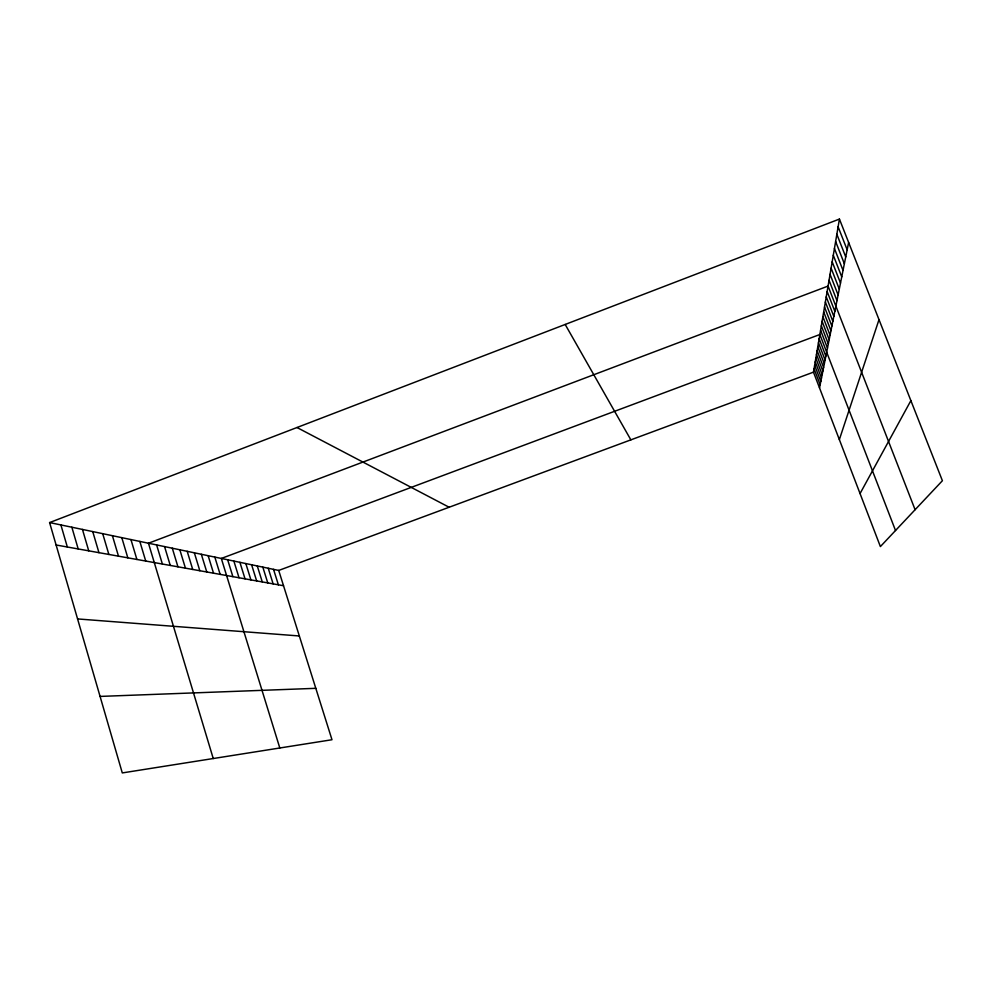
<?xml version="1.0" encoding="UTF-8"?>
<svg xmlns="http://www.w3.org/2000/svg" width="992" height="992" viewBox="0 0 992 992"><rect width="100%" height="100%" fill="white"/><g stroke="black" fill="none" stroke-linecap="round" stroke-linejoin="round"><path stroke-width="1.49" d="M839.43 219.071L942.4 480.723L880.388 546.58L813.477 372.149L839.43 219.071L49.6 522.573L122.289 772.929L331.985 739.734L278.715 570.437L49.6 522.573M819.516 387.872L848.631 242.445M839.356 439.617L878.999 319.635M860.052 493.57L910.879 400.632M278.715 570.437L813.477 372.149M100.068 696.421L315.803 688.324M77.574 618.934L299.336 635.971M56.11 544.992L283.526 585.726M296.992 427.515L449.14 507.247M565.18 324.458L630.862 439.865M838.116 226.796L847.156 249.798M836.851 234.273L845.73 256.903M835.624 241.49L844.353 263.773M834.433 248.484L843.026 270.419M833.292 255.254L841.737 276.842M832.176 261.801L840.497 283.08M831.11 268.15L839.282 289.106M830.056 274.313L838.116 294.959M829.052 280.277L836.975 300.638M915.095 509.714L828.072 286.08L148.465 543.232L213.243 758.533M827.142 291.536L834.842 311.327M826.237 296.844L833.826 316.374M825.369 302.014L832.846 321.284M824.513 307.036L831.891 326.058M823.682 311.922L830.961 330.696M822.876 316.684L830.056 335.209M822.095 321.309L829.176 339.611M821.326 325.822L828.32 343.902M820.582 330.224L827.477 348.08M895.516 530.522L819.851 334.515L221.315 558.446L279.806 747.993M819.144 338.694L825.865 356.128M818.45 342.786L825.096 359.997M817.78 346.766L824.34 363.779M817.123 350.647L823.596 367.474M816.478 354.442L822.876 371.07M815.846 358.149L822.17 374.592M815.238 361.77L821.488 378.026M814.63 365.304L820.806 381.387M814.048 368.764L820.148 384.673M273.532 569.358L278.38 584.809M268.237 568.255L273.122 583.866M262.818 567.114L267.753 582.899M257.288 565.961L262.272 581.92M251.621 564.783L256.655 580.915M245.842 563.568L250.914 579.886M239.915 562.34L245.036 578.832M233.864 561.075L239.035 577.753M227.664 559.773L232.884 576.65M214.818 557.095L220.137 574.368M208.159 555.706L213.528 573.19M201.339 554.28L206.77 571.975M194.358 552.817L199.826 570.735M187.19 551.316L192.721 569.458M179.837 549.779L185.43 568.156M172.298 548.204L177.94 566.816M164.56 546.592L170.264 565.44M156.624 544.93L162.378 564.026M139.835 541.421L145.712 561.038M130.944 539.574L136.896 559.463M121.805 537.664L127.819 557.839M112.406 535.692L118.482 556.165M102.709 533.671L108.86 554.441M92.74 531.588L98.952 552.668M82.448 529.43L88.734 550.833M71.846 527.223L78.194 548.948M60.896 524.929L67.332 547.001"/></g></svg>
